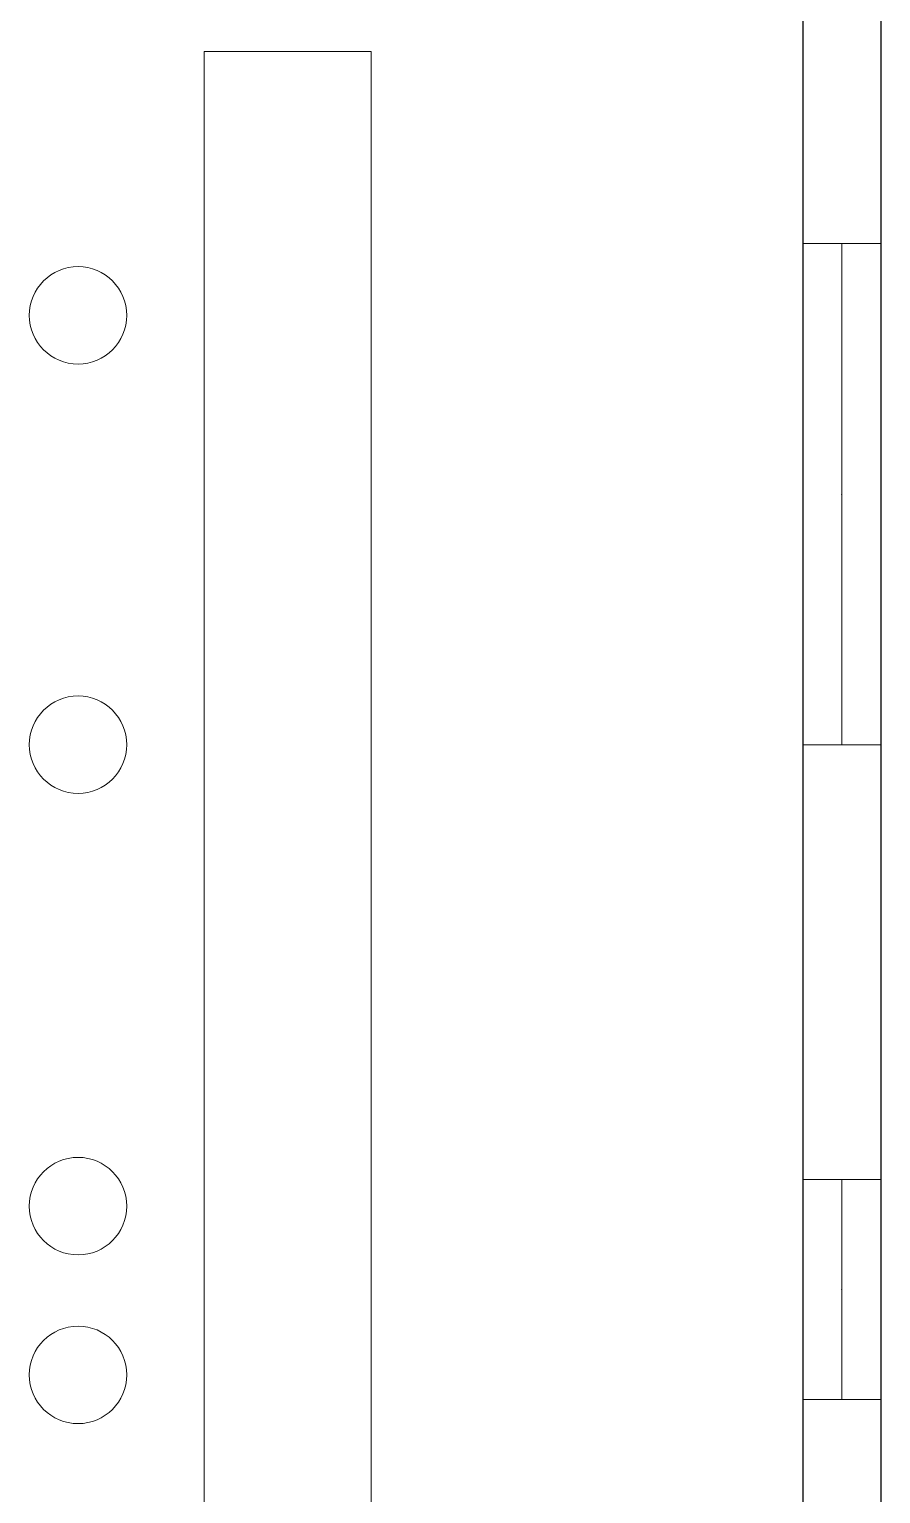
# Model space of a CAD drawing. Header units: millimetres. Extents: x 0 to 11.7, y 0 to 17.
# Drawn here: x 8.63 to 11.69, y 5.26 to 10.52 of the extents above; entities that cross this region are included whole.
import ezdxf

# ---------------------------------------------------------------- set-up
doc = ezdxf.new("R2010")
doc.units = ezdxf.units.MM
doc.layers.get('0').update_dxf_attribs({"lineweight": 0})
doc.layers.add('_cerramiento', color=251, linetype='Continuous', lineweight=25)
doc.layers.add('_ventanas', color=132, linetype='Continuous', lineweight=5)
doc.layers.add('_mobiliario', color=7, linetype='Continuous', lineweight=5, true_color=0x9e9e9e)

msp = doc.modelspace()

# ---------------------------------------------------------------- linework, layer by layer
msp.add_point((11.5492, 8.8461))
at = {"layer": '_cerramiento'}
for p, q in [((11.6892, 11.773), (11.6892, 0)), ((11.4092, 11.7015), (11.4092, 0.28))]:
    msp.add_line(p, q, dxfattribs=at)
at = {"layer": '_mobiliario'}
msp.add_lwpolyline([(9.2604, 10.4358), (9.8604, 10.4358), (9.8604, 1.3147), (9.2604, 1.3147), (9.2604, 10.4358)], close=True, dxfattribs=at)
for centre in [(8.808, 9.4882), (8.808, 7.9468), (8.808, 6.29), (8.808, 5.6842)]:
    msp.add_circle(centre, 0.175, dxfattribs=at)
at = {"layer": '_ventanas'}
for p, q in [((11.4092, 9.7461), (11.6892, 9.7461)), ((11.4092, 7.9461), (11.6892, 7.9461)), ((11.4092, 6.3857), (11.6892, 6.3857)), ((11.4092, 5.5957), (11.6892, 5.5957))]:
    msp.add_line(p, q, dxfattribs=at)
for points in [[(11.5492, 7.9461), (11.5492, 9.7461)], [(11.5492, 5.5957), (11.5492, 6.3857)]]:
    msp.add_lwpolyline(points, dxfattribs=at)
msp.add_point((11.5492, 5.9907), dxfattribs=at)

doc.saveas('drawing.dxf')
